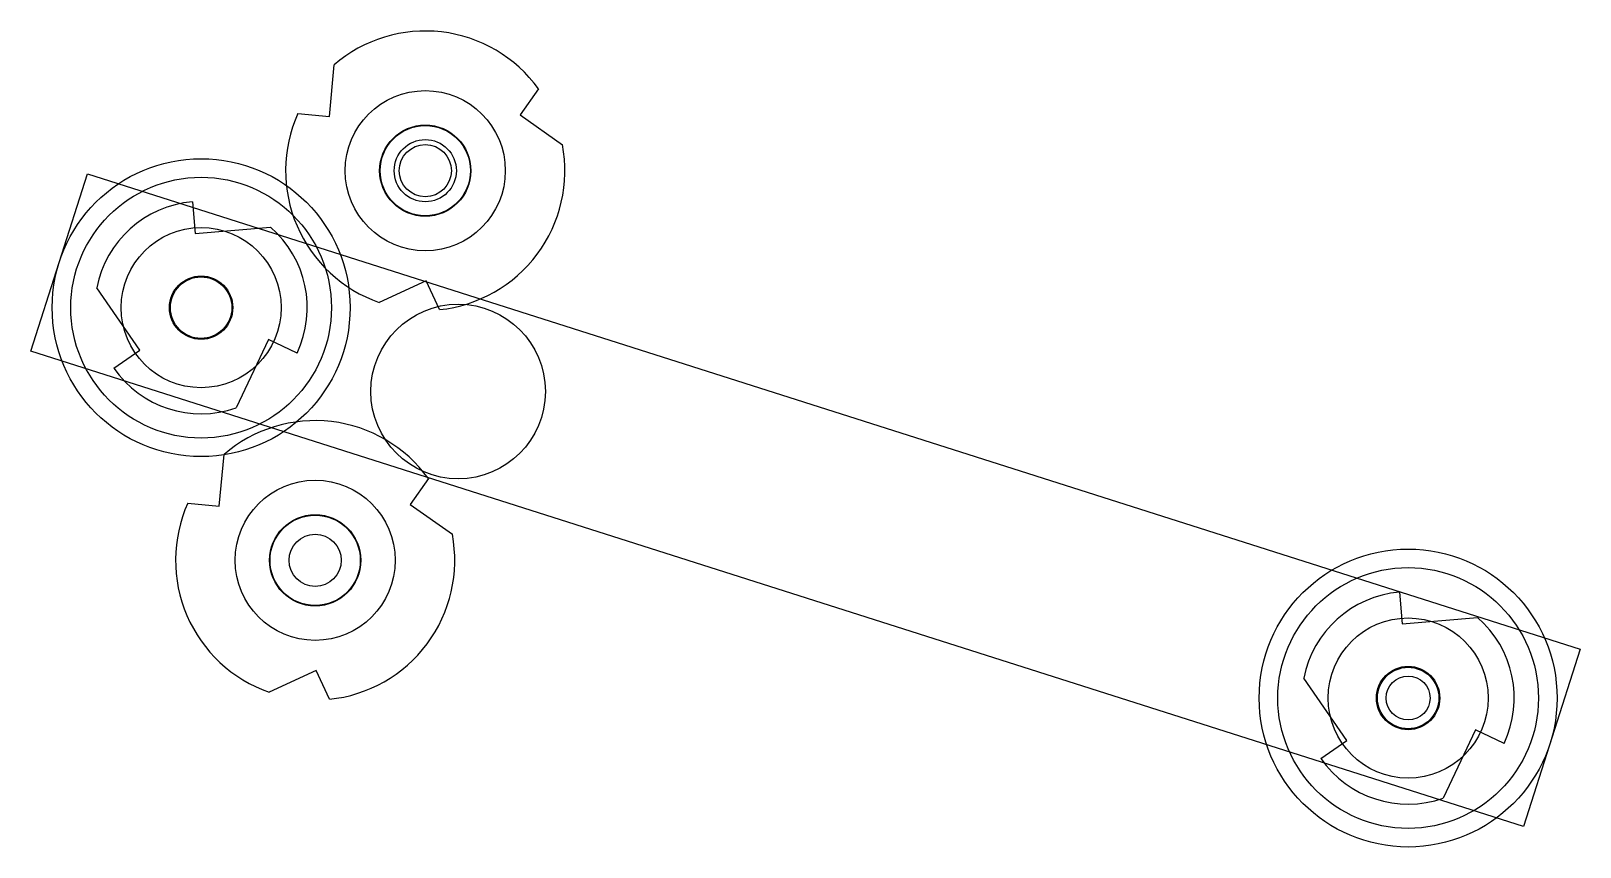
# Model space of a CAD drawing. Extents: x 13.78 to 17.94, y 27.9 to 30.09.
import ezdxf

# ---------------------------------------------------------------- set-up
doc = ezdxf.new("R2010")
doc.units = 0
doc.header["$LTSCALE"] = 5
doc.header["$MEASUREMENT"] = 0
for name, color, linetype in [('Z0_BOTCOMP', 4, 'Continuous'), ('Z0_CUT500', 4, 'Continuous'), ('Z0_RUBBER', 2, 'Continuous'), ('Z0_TOPCOMP', 6, 'Continuous')]:
    doc.layers.add(name, color=color, linetype=linetype)

msp = doc.modelspace()

# ---------------------------------------------------------------- linework, layer by layer
at = {"layer": 'Z0_BOTCOMP', "color": 4, "linetype": 'Continuous', "lineweight": 25}
for p, q in [((14.5778, 29.8575), (14.5906, 29.9961)), ((15.1393, 29.9315), (15.0902, 29.8621)), ((14.4932, 29.8654), (14.5778, 29.8575)), ((15.0902, 29.8621), (15.2038, 29.7817)), ((14.21, 29.6281), (14.2169, 29.5434)), ((14.2169, 29.5434), (14.4193, 29.5601)), ((14.838, 29.4161), (14.7116, 29.3579)), ((14.8735, 29.3388), (14.838, 29.4161)), ((14.0689, 29.2302), (13.9533, 29.3971)), ((14.4142, 29.2586), (14.3274, 29.075)), ((14.491, 29.2223), (14.4142, 29.2586)), ((13.999, 29.1818), (14.0689, 29.2302)), ((14.2821, 28.8114), (14.2949, 28.95)), ((14.8436, 28.8854), (14.7945, 28.816)), ((14.1974, 28.8193), (14.2821, 28.8114)), ((14.7945, 28.816), (14.908, 28.7356)), ((17.4516, 28.5801), (17.4586, 28.4954)), ((17.4586, 28.4954), (17.6609, 28.5121)), ((14.5422, 28.37), (14.4158, 28.3118)), ((14.5778, 28.2927), (14.5422, 28.37)), ((17.3106, 28.1822), (17.195, 28.3491)), ((17.6558, 28.2106), (17.5691, 28.0271)), ((17.7327, 28.1743), (17.6558, 28.2106)), ((17.2407, 28.1338), (17.3106, 28.1822))]:
    msp.add_line(p, q, dxfattribs=at)
for centre, radius in [((14.8353, 29.7119), 0.1212), ((14.8353, 29.7119), 0.0835), ((14.2333, 29.3441), 0.085), ((14.5396, 28.6658), 0.1212), ((17.475, 28.2961), 0.085), ((17.475, 28.2961), 0.059)]:
    msp.add_circle(centre, radius, dxfattribs=at)
for centre, radius, start, end in [((14.8353, 29.7119), 0.375, 35.8423, 130.7299), ((14.8353, 29.7119), 0.375, 155.8423, -109.2701), ((14.8353, 29.7119), 0.375, -84.1577, 10.7299), ((14.2333, 29.3441), 0.285, 94.7069, 169.2749), ((14.2333, 29.3441), 0.285, -25.2931, 49.2749), ((14.2333, 29.3441), 0.285, -145.2931, -70.7251), ((14.5396, 28.6658), 0.375, 35.8423, 130.7299), ((14.5396, 28.6658), 0.375, 155.8423, -109.2701), ((14.5396, 28.6658), 0.375, -84.1577, 10.7299), ((17.475, 28.2961), 0.285, 94.7069, 169.2749), ((17.475, 28.2961), 0.285, -25.2931, 49.2749), ((17.475, 28.2961), 0.285, -145.2931, -70.7251)]:
    msp.add_arc(centre, radius, start, end, dxfattribs=at)
at = {"layer": 'Z0_CUT500', "color": 5, "linetype": 'Continuous', "lineweight": 25}
for centre, radius in [((14.8353, 29.7119), 0.1225), ((14.2333, 29.3441), 0.0825), ((14.9236, 29.119), 0.2344), ((14.5396, 28.6658), 0.1225), ((17.475, 28.2961), 0.0825)]:
    msp.add_circle(centre, radius, dxfattribs=at)
at = {"layer": 'Z0_RUBBER', "color": 2, "linetype": 'Continuous', "lineweight": 25}
for centre, radius in [((14.8353, 29.7119), 0.215), ((14.8353, 29.7119), 0.07), ((14.2333, 29.3441), 0.4), ((14.2333, 29.3441), 0.215), ((14.5396, 28.6658), 0.215), ((14.5396, 28.6658), 0.07), ((17.475, 28.2961), 0.4), ((17.475, 28.2961), 0.215)]:
    msp.add_circle(centre, radius, dxfattribs=at)
at = {"layer": 'Z0_TOPCOMP', "color": 6, "linetype": 'Continuous', "lineweight": 25}
for p, q in [((13.7764, 29.2272), (13.928, 29.7036)), ((13.928, 29.7036), (17.9366, 28.4275)), ((17.7849, 27.951), (13.7764, 29.2272)), ((17.9366, 28.4275), (17.7849, 27.951))]:
    msp.add_line(p, q, dxfattribs=at)
for centre in [(14.2333, 29.3441), (17.475, 28.2961)]:
    msp.add_circle(centre, 0.35, dxfattribs=at)

doc.saveas('drawing.dxf')
